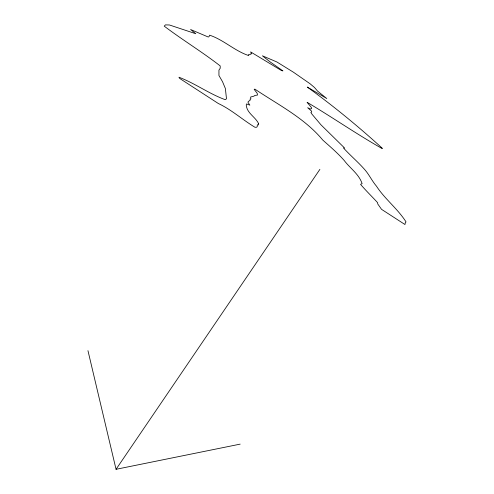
<?xml version="1.0" encoding="UTF-8"?>
<svg xmlns="http://www.w3.org/2000/svg" width="494" height="494" viewBox="0 0 494 494"><rect width="100%" height="100%" fill="white"/><g stroke="black" fill="none" stroke-linecap="round" stroke-linejoin="round"><path stroke-width="0.74" d="M87.957 350.66L116.053 469.3L319.896 169.362M116.053 469.3L240.17 444.131M258.628 123.722L258.628 124.859L257.331 124.821L257.189 126.723L256.664 127.217L255.021 127.298C242.486 119.776 231.618 109.748 218.299 103.487L179.662 78.429L178.939 77.231C195.013 83.295 209.036 93.78 225.208 99.677L226.487 98.819L225.388 88.568L222.528 81.701L218.941 75.52L218.941 70.111L220.207 68.271L220.201 65.918C202.132 51.864 182.44 39.928 164.23 26.157L165.416 24.891L169.417 24.972L195.785 33.734L190.579 29.51L208.252 37.019L208.993 36.673L209.641 35.179C223.714 39.878 234.669 50.95 248.822 55.612L248.476 54.606L250.452 54.445L250.606 53.858L251.668 53.821L250.6 51.901L280.95 70.234L282.945 70.914L270.267 61.997L262.394 55.797L276.893 61.978L293.467 72.235L310.146 83.819L314.493 87.5L317.519 91.044L326.781 98.541L307.311 87.08C333.493 106.056 358.49 126.563 382.393 148.354L382.239 148.62C356.612 134.133 332.32 117.245 307.077 102.289L311.455 107.581L311.578 108.649L310.257 108.989L307.645 107.704L311.381 110.946L311.745 111.885L310.868 112.49L312.066 114.293L320.97 124.828L344.664 148.107L343.423 147.897C349.894 155.079 357.39 161.396 363.868 168.639C368.839 173.888 371.778 180.693 376.49 186.201C384.832 199.07 397.763 208.832 406.043 221.917L405.37 222.522L404.957 224.517L381.535 209.333L377.688 203.868L377.706 202.787C372.075 196.575 365.98 190.795 360.564 184.348L362.108 183.589C358.903 174.018 350.011 168.275 344.188 160.464C337.692 153.06 330.134 146.625 322.786 140.08C304.52 118.06 278.289 104.845 254.867 89.124L254.182 89.346L257.195 93.31L257.498 95.058L254.768 95.466A303.322 25.213 32.6 0 1 252.922 96.435L250.619 97.009L250.859 98.905L250.063 99.096L250.31 100.016L248.149 101.721L248.013 102.338L249.841 105.154L246.605 103.913L246.234 104.901C246.778 113.293 255.503 116.819 258.628 123.722"/></g></svg>
